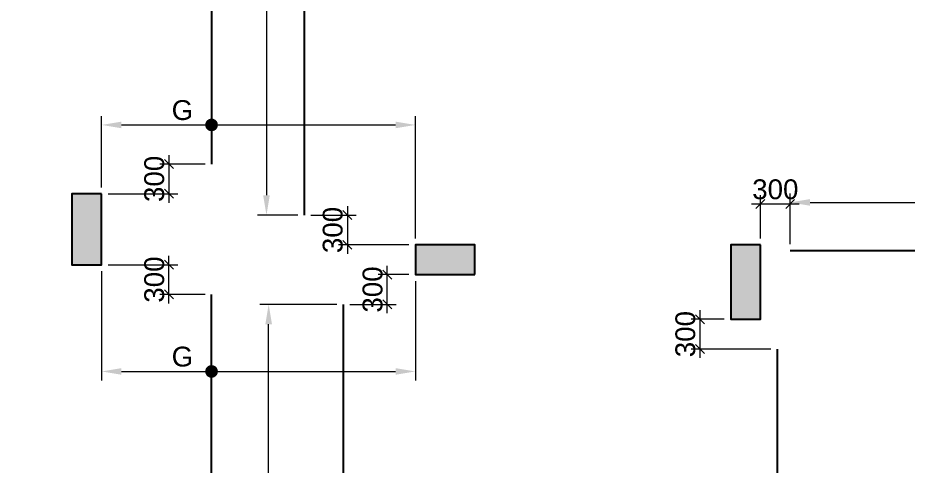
# Model space of a CAD drawing. Header units: millimetres. Extents: x 1123469 to 1883119, y -126924 to 196924.
# Drawn here: x 1563235 to 1572215, y 133508 to 138028 of the extents above; entities that cross this region are included whole.
import ezdxf

# ---------------------------------------------------------------- set-up
doc = ezdxf.new("R2010")
doc.units = ezdxf.units.MM
doc.header["$LTSCALE"] = 500
doc.header["$MEASUREMENT"] = 0
doc.header["$PDMODE"] = 34
doc.linetypes.add('CONTINOUS', pattern=[0])
doc.layers.get('Defpoints').update_dxf_attribs({"lineweight": 0})
for name, color, linetype in [('COL. DIM', 3, 'Continuous'), ('reinf.', 4, 'Continuous'), ('TOWER AREA COLUMN.', 6, 'Continuous')]:
    doc.layers.add(name, color=color, linetype=linetype)
for name, color, linetype, lineweight in [('CUT OUT', 1, 'Continuous', 13), ('dim-M', 1, 'Continuous', 15), ('S - SUNK', 251, 'Continuous', 0), ('TOWER COL HATCH', 253, 'Continuous', 20)]:
    doc.layers.add(name, color=color, linetype=linetype, lineweight=lineweight)
doc.styles.add('3mm', font='arial.ttf')
doc.dimstyles.new('PARAMVEER', dxfattribs={"dimtxt": 200, "dimasz": 100, "dimexe": 0, "dimexo": 25, "dimgap": 10, "dimtad": 1, "dimdec": 0, "dimrnd": 5, "dimzin": 0, "dimdsep": 46, "dimtxsty": '3mm', "dimblk": 'OBLIQUE', "dimcen": 0.09, "dimdle": 75, "dimclrd": 1, "dimclre": 1, "dimclrt": 3, "dimadec": 0, "dimazin": 0, "dimtfac": 1, "dimtdec": 0, "dimtmove": 1, "dimatfit": 3, "dimfxl": 100, "dimtolj": 1, "dimtzin": 0, "dimlwd": 18, "dimlwe": 5, "dimarcsym": 0})

# ---------------------------------------------------------------- blocks, each defined once
blk = doc.blocks.new('3tgra')
at = {"layer": 'TOWER COL HATCH'}
h = blk.add_hatch(color=253, dxfattribs=at)
h.dxf.hatch_style = 1
h.paths.add_polyline_path([(1365940.6, 73231.8), (1365640.6, 73231.8), (1365640.6, 72516.8), (1365940.6, 72516.8)])
h = blk.add_hatch(color=253, dxfattribs=at)
h.dxf.hatch_style = 1
h.paths.add_polyline_path([(1369705.6, 72416.8), (1369705.6, 72716.8), (1369105.6, 72716.8), (1369105.6, 72416.8)])
h = blk.add_hatch(color=253, dxfattribs=at)
h.dxf.hatch_style = 1
h.paths.add_polyline_path([(1372585.5, 72716.8), (1372285.5, 72716.8), (1372285.5, 71966.8), (1372585.5, 71966.8)])
at = {"layer": 'TOWER AREA COLUMN.', "color": 4}
for points in [[(1365940.6, 73231.8), (1365640.6, 73231.8), (1365640.6, 72516.8), (1365940.6, 72516.8)], [(1369705.6, 72416.8), (1369705.6, 72716.8), (1369105.6, 72716.8), (1369105.6, 72416.8)], [(1372585.5, 72716.8), (1372285.5, 72716.8), (1372285.5, 71966.8), (1372585.5, 71966.8)]]:
    blk.add_lwpolyline(points, close=True, dxfattribs=at)
blk = doc.blocks.new('*D633')
at = {"layer": 'COL. DIM', "color": 1, "linetype": 'CONTINOUS', "lineweight": 5, "ltscale": 10, "transparency": 16777216}
for p, q in [((1566059.3, 139499.4), (1565652.8, 139499.4)), ((1566059.3, 136039.3), (1565652.8, 136039.3))]:
    blk.add_line(p, q, dxfattribs=at)
at = {"layer": 'COL. DIM', "color": 1, "lineweight": 18, "ltscale": 10, "transparency": 16777216}
blk.add_line((1565742.8, 139299.4), (1565742.8, 136239.3), dxfattribs=at)
at = {"layer": 'COL. DIM', "color": 1, "ltscale": 10, "transparency": 16777216}
for points in [[(1565709.5, 139299.4), (1565776.2, 139299.4), (1565742.8, 139499.4)], [(1565709.5, 136239.3), (1565776.2, 136239.3), (1565742.8, 136039.3)]]:
    blk.add_solid(points, dxfattribs=at)
at = {"layer": 'Defpoints', "color": 0, "ltscale": 10, "transparency": 16777216}
for p in [(1566124.3, 139499.4), (1565742.8, 136039.3), (1566124.3, 136039.3)]:
    blk.add_point(p, dxfattribs=at)
at = {"layer": 'COL. DIM', "color": 3, "ltscale": 10, "transparency": 16777216, "insert": (1565597.8, 138812.1), "char_height": 200, "attachment_point": 5, "rotation": 90, "style": '3mm'}
blk.add_mtext('\\A1;B', dxfattribs=at)
blk = doc.blocks.new('_Oblique')
at = {"color": 0, "linetype": 'ByBlock', "lineweight": -2}
blk.add_line((-0.5, -0.5), (0.5, 0.5), dxfattribs=at)
blk = doc.blocks.new('*D637')
at = {"layer": 'COL. DIM', "color": 1, "lineweight": 18, "ltscale": 10, "transparency": 16777216}
blk.add_line((1570115.3, 134599.3), (1570115.3, 135079.3), dxfattribs=at)
at = {"layer": 'COL. DIM', "color": 1, "linetype": 'CONTINOUS', "lineweight": 5, "ltscale": 10, "transparency": 16777216}
for p, q in [((1570359.9, 134989.3), (1570025.3, 134989.3)), ((1570828.9, 134689.3), (1570025.3, 134689.3))]:
    blk.add_line(p, q, dxfattribs=at)
at = {"layer": 'Defpoints', "color": 0, "ltscale": 10, "transparency": 16777216}
for p in [(1570115.3, 134989.3), (1570424.9, 134989.3), (1570893.9, 134689.3)]:
    blk.add_point(p, dxfattribs=at)
at = {"layer": 'COL. DIM', "color": 1, "lineweight": 18, "ltscale": 10, "transparency": 16777216, "xscale": 90, "yscale": 90, "zscale": 90}
for p, rotation in [((1570115.3, 134989.3), 90), ((1570115.3, 134689.3), 270)]:
    blk.add_blockref('_Oblique', p, dxfattribs=dict(at, rotation=rotation))
at = {"layer": 'COL. DIM', "color": 3, "ltscale": 10, "transparency": 16777216, "insert": (1569968.1, 134839.3), "char_height": 200, "attachment_point": 5, "rotation": 90, "style": '3mm'}
blk.add_mtext('\\A1;300', dxfattribs=at)
blk = doc.blocks.new('*D642')
at = {"layer": 'COL. DIM', "color": 1, "linetype": 'CONTINOUS', "lineweight": 5, "ltscale": 10, "transparency": 16777216}
for p, q in [((1570724.9, 135804.3), (1570724.9, 136241.2)), ((1571024.9, 135746.6), (1571024.9, 136241.2))]:
    blk.add_line(p, q, dxfattribs=at)
at = {"layer": 'COL. DIM', "color": 1, "lineweight": 18, "ltscale": 10, "transparency": 16777216}
blk.add_line((1571114.9, 136151.2), (1570634.9, 136151.2), dxfattribs=at)
at = {"layer": 'Defpoints', "color": 0, "ltscale": 10, "transparency": 16777216}
for p in [(1570724.9, 136151.2), (1570724.9, 135739.3), (1571024.9, 135681.6)]:
    blk.add_point(p, dxfattribs=at)
at = {"layer": 'COL. DIM', "color": 1, "lineweight": 18, "ltscale": 10, "transparency": 16777216, "xscale": 90, "yscale": 90, "zscale": 90, "rotation": 180}
blk.add_blockref('_Oblique', (1570724.9, 136151.2), dxfattribs=at)
at = {"layer": 'COL. DIM', "color": 1, "lineweight": 18, "ltscale": 10, "transparency": 16777216, "xscale": 90, "yscale": 90, "zscale": 90}
blk.add_blockref('_Oblique', (1571024.9, 136151.2), dxfattribs=at)
at = {"layer": 'COL. DIM', "color": 3, "ltscale": 10, "transparency": 16777216, "insert": (1570874.9, 136298.4), "char_height": 200, "attachment_point": 5, "style": '3mm'}
blk.add_mtext('\\A1;300', dxfattribs=at)
blk = doc.blocks.new('*D680')
at = {"layer": 'COL. DIM', "color": 1, "linetype": 'CONTINOUS', "lineweight": 5, "ltscale": 10, "transparency": 16777216}
for p, q in [((1571024.9, 135746.6), (1571024.9, 136257.1)), ((1575525, 135746.6), (1575525, 136257.1))]:
    blk.add_line(p, q, dxfattribs=at)
at = {"layer": 'COL. DIM', "color": 1, "lineweight": 18, "ltscale": 10, "transparency": 16777216}
blk.add_line((1571224.9, 136167.1), (1575325, 136167.1), dxfattribs=at)
at = {"layer": 'COL. DIM', "color": 1, "ltscale": 10, "transparency": 16777216}
for points in [[(1571224.9, 136200.5), (1571224.9, 136133.8), (1571024.9, 136167.1)], [(1575325, 136200.5), (1575325, 136133.8), (1575525, 136167.1)]]:
    blk.add_solid(points, dxfattribs=at)
at = {"layer": 'Defpoints', "color": 0, "ltscale": 10, "transparency": 16777216}
for p in [(1575525, 136167.1), (1571024.9, 135681.6), (1575525, 135681.6)]:
    blk.add_point(p, dxfattribs=at)
at = {"layer": 'COL. DIM', "color": 3, "ltscale": 10, "transparency": 16777216, "insert": (1574023.6, 136315.5), "char_height": 200, "width": 21.479, "attachment_point": 5, "style": '3mm'}
blk.add_mtext('\\A1;C', dxfattribs=at)
blk = doc.blocks.new('*D824')
at = {"layer": 'COL. DIM', "color": 1, "linetype": 'CONTINOUS', "lineweight": 5, "ltscale": 10, "transparency": 16777216}
for p, q in [((1564080, 136319.3), (1564080, 137038.4)), ((1567245, 135804.3), (1567245, 137038.4))]:
    blk.add_line(p, q, dxfattribs=at)
at = {"layer": 'COL. DIM', "color": 1, "lineweight": 18, "ltscale": 10, "transparency": 16777216}
blk.add_line((1564280, 136948.4), (1567045, 136948.4), dxfattribs=at)
at = {"layer": 'COL. DIM', "color": 1, "ltscale": 10, "transparency": 16777216}
for points in [[(1564280, 136981.7), (1564280, 136915.1), (1564080, 136948.4)], [(1567045, 136981.7), (1567045, 136915.1), (1567245, 136948.4)]]:
    blk.add_solid(points, dxfattribs=at)
at = {"layer": 'Defpoints', "color": 0, "ltscale": 10, "transparency": 16777216}
for p in [(1567245, 136948.4), (1564080, 136254.3), (1567245, 135739.3)]:
    blk.add_point(p, dxfattribs=at)
at = {"layer": 'COL. DIM', "color": 3, "ltscale": 10, "transparency": 16777216, "insert": (1564895, 137096.8), "char_height": 200, "width": 21.479, "attachment_point": 5, "style": '3mm'}
blk.add_mtext('\\A1;G', dxfattribs=at)
blk = doc.blocks.new('*D825')
at = {"layer": 'COL. DIM', "color": 1, "lineweight": 18, "ltscale": 10, "transparency": 16777216}
blk.add_line((1564758.9, 136644.3), (1564758.9, 136164.3), dxfattribs=at)
at = {"layer": 'COL. DIM', "color": 1, "linetype": 'CONTINOUS', "lineweight": 5, "ltscale": 10, "transparency": 16777216}
for p, q in [((1565123.9, 136554.3), (1564668.9, 136554.3)), ((1564145, 136254.3), (1564848.9, 136254.3))]:
    blk.add_line(p, q, dxfattribs=at)
at = {"layer": 'Defpoints', "color": 0, "ltscale": 10, "transparency": 16777216}
for p in [(1565188.9, 136554.3), (1564080, 136254.3), (1564758.9, 136254.3)]:
    blk.add_point(p, dxfattribs=at)
at = {"layer": 'COL. DIM', "color": 1, "lineweight": 18, "ltscale": 10, "transparency": 16777216, "xscale": 90, "yscale": 90, "zscale": 90}
for p, rotation in [((1564758.9, 136554.3), 90), ((1564758.9, 136254.3), 270)]:
    blk.add_blockref('_Oblique', p, dxfattribs=dict(at, rotation=rotation))
at = {"layer": 'COL. DIM', "color": 3, "ltscale": 10, "transparency": 16777216, "insert": (1564611.7, 136404.3), "char_height": 200, "attachment_point": 5, "rotation": 90, "style": '3mm'}
blk.add_mtext('\\A1;300', dxfattribs=at)
blk = doc.blocks.new('*D832')
at = {"layer": 'COL. DIM', "color": 1, "linetype": 'CONTINOUS', "lineweight": 5, "ltscale": 10, "transparency": 16777216}
for p, q in [((1566453.7, 135139.3), (1565674.7, 135139.3)), ((1565773.7, 126979.3), (1565854.7, 126979.3))]:
    blk.add_line(p, q, dxfattribs=at)
at = {"layer": 'COL. DIM', "color": 1, "lineweight": 18, "ltscale": 10, "transparency": 16777216}
blk.add_line((1565764.7, 127179.3), (1565764.7, 134939.3), dxfattribs=at)
at = {"layer": 'COL. DIM', "color": 1, "ltscale": 10, "transparency": 16777216}
for points in [[(1565731.4, 134939.3), (1565798.1, 134939.3), (1565764.7, 135139.3)], [(1565731.4, 127179.3), (1565798.1, 127179.3), (1565764.7, 126979.3)]]:
    blk.add_solid(points, dxfattribs=at)
at = {"layer": 'Defpoints', "color": 0, "ltscale": 10, "transparency": 16777216}
for p in [(1565764.7, 135139.3), (1566518.7, 135139.3), (1565708.7, 126979.3)]:
    blk.add_point(p, dxfattribs=at)
at = {"layer": 'COL. DIM', "color": 3, "ltscale": 10, "transparency": 16777216, "insert": (1565616.3, 131194.3), "char_height": 200, "attachment_point": 5, "rotation": 90, "style": '3mm'}
blk.add_mtext('\\A1;C', dxfattribs=at)
blk = doc.blocks.new('*D836')
at = {"layer": 'COL. DIM', "color": 1, "linetype": 'CONTINOUS', "lineweight": 5, "ltscale": 10, "transparency": 16777216}
for p, q in [((1564080, 135474.3), (1564080, 134373.2)), ((1567245, 135374.3), (1567245, 134373.2))]:
    blk.add_line(p, q, dxfattribs=at)
at = {"layer": 'COL. DIM', "color": 1, "lineweight": 18, "ltscale": 10, "transparency": 16777216}
blk.add_line((1564280, 134463.2), (1567045, 134463.2), dxfattribs=at)
at = {"layer": 'COL. DIM', "color": 1, "ltscale": 10, "transparency": 16777216}
for points in [[(1564280, 134496.5), (1564280, 134429.8), (1564080, 134463.2)], [(1567045, 134496.5), (1567045, 134429.8), (1567245, 134463.2)]]:
    blk.add_solid(points, dxfattribs=at)
at = {"layer": 'Defpoints', "color": 0, "ltscale": 10, "transparency": 16777216}
for p in [(1564080, 135539.3), (1567245, 135439.3), (1567245, 134463.2)]:
    blk.add_point(p, dxfattribs=at)
at = {"layer": 'COL. DIM', "color": 3, "ltscale": 10, "transparency": 16777216, "insert": (1564895, 134611.6), "char_height": 200, "width": 21.479, "attachment_point": 5, "style": '3mm'}
blk.add_mtext('\\A1;G', dxfattribs=at)
blk = doc.blocks.new('*D837')
at = {"layer": 'COL. DIM', "color": 1, "lineweight": 18, "ltscale": 10, "transparency": 16777216}
blk.add_line((1564758.9, 135149.3), (1564758.9, 135629.3), dxfattribs=at)
at = {"layer": 'COL. DIM', "color": 1, "linetype": 'CONTINOUS', "lineweight": 5, "ltscale": 10, "transparency": 16777216}
for p, q in [((1564145, 135539.3), (1564848.9, 135539.3)), ((1565123.9, 135239.3), (1564668.9, 135239.3))]:
    blk.add_line(p, q, dxfattribs=at)
at = {"layer": 'Defpoints', "color": 0, "ltscale": 10, "transparency": 16777216}
for p in [(1564080, 135539.3), (1564758.9, 135539.3), (1565188.9, 135239.3)]:
    blk.add_point(p, dxfattribs=at)
at = {"layer": 'COL. DIM', "color": 1, "lineweight": 18, "ltscale": 10, "transparency": 16777216, "xscale": 90, "yscale": 90, "zscale": 90}
for p, rotation in [((1564758.9, 135539.3), 90), ((1564758.9, 135239.3), 270)]:
    blk.add_blockref('_Oblique', p, dxfattribs=dict(at, rotation=rotation))
at = {"layer": 'COL. DIM', "color": 3, "ltscale": 10, "transparency": 16777216, "insert": (1564611.7, 135389.3), "char_height": 200, "attachment_point": 5, "rotation": 90, "style": '3mm'}
blk.add_mtext('\\A1;300', dxfattribs=at)
blk = doc.blocks.new('*D839')
at = {"layer": 'COL. DIM', "color": 1, "lineweight": 18, "ltscale": 10, "transparency": 16777216}
blk.add_line((1566960.8, 135049.3), (1566960.8, 135529.3), dxfattribs=at)
at = {"layer": 'COL. DIM', "color": 1, "linetype": 'CONTINOUS', "lineweight": 5, "ltscale": 10, "transparency": 16777216}
for p, q in [((1567180, 135439.3), (1566870.8, 135439.3)), ((1566583.7, 135139.3), (1567050.8, 135139.3))]:
    blk.add_line(p, q, dxfattribs=at)
at = {"layer": 'Defpoints', "color": 0, "ltscale": 10, "transparency": 16777216}
for p in [(1566960.8, 135439.3), (1567245, 135439.3), (1566518.7, 135139.3)]:
    blk.add_point(p, dxfattribs=at)
at = {"layer": 'COL. DIM', "color": 1, "lineweight": 18, "ltscale": 10, "transparency": 16777216, "xscale": 90, "yscale": 90, "zscale": 90}
for p, rotation in [((1566960.8, 135439.3), 90), ((1566960.8, 135139.3), 270)]:
    blk.add_blockref('_Oblique', p, dxfattribs=dict(at, rotation=rotation))
at = {"layer": 'COL. DIM', "color": 3, "ltscale": 10, "transparency": 16777216, "insert": (1566813.6, 135289.3), "char_height": 200, "attachment_point": 5, "rotation": 90, "style": '3mm'}
blk.add_mtext('\\A1;300', dxfattribs=at)
blk = doc.blocks.new('*D841')
at = {"layer": 'COL. DIM', "color": 1, "lineweight": 18, "ltscale": 10, "transparency": 16777216}
blk.add_line((1566558.8, 136129.3), (1566558.8, 135649.3), dxfattribs=at)
at = {"layer": 'COL. DIM', "color": 1, "linetype": 'CONTINOUS', "lineweight": 5, "ltscale": 10, "transparency": 16777216}
for p, q in [((1566189.3, 136039.3), (1566648.8, 136039.3)), ((1567180, 135739.3), (1566468.8, 135739.3))]:
    blk.add_line(p, q, dxfattribs=at)
at = {"layer": 'Defpoints', "color": 0, "ltscale": 10, "transparency": 16777216}
for p in [(1566124.3, 136039.3), (1566558.8, 135739.3), (1567245, 135739.3)]:
    blk.add_point(p, dxfattribs=at)
at = {"layer": 'COL. DIM', "color": 1, "lineweight": 18, "ltscale": 10, "transparency": 16777216, "xscale": 90, "yscale": 90, "zscale": 90}
for p, rotation in [((1566558.8, 136039.3), 90), ((1566558.8, 135739.3), 270)]:
    blk.add_blockref('_Oblique', p, dxfattribs=dict(at, rotation=rotation))
at = {"layer": 'COL. DIM', "color": 3, "ltscale": 10, "transparency": 16777216, "insert": (1566411.6, 135889.3), "char_height": 200, "attachment_point": 5, "rotation": 90, "style": '3mm'}
blk.add_mtext('\\A1;300', dxfattribs=at)
blk = doc.blocks.new('*D2624')
at = {"layer": 'COL. DIM', "color": 1, "linetype": 'CONTINOUS', "lineweight": 5, "ltscale": 10, "transparency": 16777216}
for p, q in [((1726903.3, 142855.3), (1726903.3, 142349.5)), ((1727203.3, 141672.5), (1727203.3, 142529.5))]:
    blk.add_line(p, q, dxfattribs=at)
at = {"layer": 'COL. DIM', "color": 1, "lineweight": 18, "ltscale": 10, "transparency": 16777216}
blk.add_line((1726813.3, 142439.5), (1727293.3, 142439.5), dxfattribs=at)
at = {"layer": 'Defpoints', "color": 0, "ltscale": 10, "transparency": 16777216}
for p in [(1726903.3, 142920.3), (1727203.3, 142439.5), (1727203.3, 141607.5), (1405055.6, 139394.2), (1364890.6, 126979.3), (1364890.6, 124332.9)]:
    blk.add_point(p, dxfattribs=at)
at = {"layer": 'S - SUNK', "color": 1, "lineweight": 18, "ltscale": 10, "transparency": 16777216}
blk.add_line((1405130.6, 124332.9), (1364815.6, 124332.9), dxfattribs=at)
at = {"layer": 'S - SUNK', "color": 1, "lineweight": 5, "ltscale": 10, "transparency": 16777216}
for p, q in [((1364890.6, 124333.1), (1364890.6, 124332.9)), ((1405055.6, 124333.1), (1405055.6, 124332.9))]:
    blk.add_line(p, q, dxfattribs=at)
at = {"layer": 'COL. DIM', "color": 1, "lineweight": 18, "ltscale": 10, "transparency": 16777216, "xscale": 90, "yscale": 90, "zscale": 90, "rotation": 180}
blk.add_blockref('_Oblique', (1726903.3, 142439.5), dxfattribs=at)
at = {"layer": 'COL. DIM', "color": 1, "lineweight": 18, "ltscale": 10, "transparency": 16777216, "xscale": 90, "yscale": 90, "zscale": 90}
blk.add_blockref('_Oblique', (1727203.3, 142439.5), dxfattribs=at)
at = {"layer": 'S - SUNK', "color": 1, "lineweight": 18, "ltscale": 10, "transparency": 16777216, "xscale": 100, "yscale": 100, "zscale": 100, "rotation": 180}
blk.add_blockref('_Oblique', (1364890.6, 124332.9), dxfattribs=at)
at = {"layer": 'S - SUNK', "color": 1, "lineweight": 18, "ltscale": 10, "transparency": 16777216, "xscale": 100, "yscale": 100, "zscale": 100}
blk.add_blockref('_Oblique', (1405055.6, 124332.9), dxfattribs=at)
at = {"layer": 'COL. DIM', "color": 3, "ltscale": 10, "transparency": 16777216, "insert": (1727053.3, 142586.6), "char_height": 200, "attachment_point": 5, "style": '3mm'}
blk.add_mtext('\\A1;300', dxfattribs=at)
at = {"layer": 'S - SUNK', "color": 3, "ltscale": 10, "transparency": 16777216, "insert": (1384973.1, 124445), "char_height": 200, "attachment_point": 5, "style": '3mm'}
blk.add_mtext('\\A1;40165', dxfattribs=at)
blk = doc.blocks.new('*D2625')
at = {"layer": 'COL. DIM', "color": 1, "lineweight": 18, "ltscale": 10, "transparency": 16777216}
blk.add_line((1725455.6, 141997.5), (1725455.6, 141517.5), dxfattribs=at)
at = {"layer": 'COL. DIM', "color": 1, "linetype": 'CONTINOUS', "lineweight": 5, "ltscale": 10, "transparency": 16777216}
for p, q in [((1725012.2, 141907.5), (1725545.6, 141907.5)), ((1724393.3, 141607.5), (1725545.6, 141607.5))]:
    blk.add_line(p, q, dxfattribs=at)
at = {"layer": 'Defpoints', "color": 0, "ltscale": 10, "transparency": 16777216}
for p in [(1358872.1, 158914.1), (1431760.6, 158914.1), (1724947.2, 141907.5), (1724328.3, 141607.5), (1725455.6, 141607.5), (1442850.6, 126979.3)]:
    blk.add_point(p, dxfattribs=at)
at = {"layer": 'S - SUNK', "color": 1, "lineweight": 18, "ltscale": 10, "transparency": 16777216}
blk.add_line((1358872.1, 126904.3), (1358872.1, 158989.1), dxfattribs=at)
at = {"layer": 'S - SUNK', "color": 1, "lineweight": 5, "ltscale": 10, "transparency": 16777216}
for p, q in [((1358872.3, 158914.1), (1358872.1, 158914.1)), ((1358872.3, 126979.3), (1358872.1, 126979.3))]:
    blk.add_line(p, q, dxfattribs=at)
at = {"layer": 'COL. DIM', "color": 1, "lineweight": 18, "ltscale": 10, "transparency": 16777216, "xscale": 90, "yscale": 90, "zscale": 90}
for p, rotation in [((1725455.6, 141907.5), 90), ((1725455.6, 141607.5), 270)]:
    blk.add_blockref('_Oblique', p, dxfattribs=dict(at, rotation=rotation))
at = {"layer": 'S - SUNK', "color": 1, "lineweight": 18, "ltscale": 10, "transparency": 16777216, "xscale": 100, "yscale": 100, "zscale": 100}
for p, rotation in [((1358872.1, 158914.1), 90), ((1358872.1, 126979.3), 270)]:
    blk.add_blockref('_Oblique', p, dxfattribs=dict(at, rotation=rotation))
at = {"layer": 'COL. DIM', "color": 3, "ltscale": 10, "transparency": 16777216, "insert": (1725308.4, 141757.5), "char_height": 200, "attachment_point": 5, "rotation": 90, "style": '3mm'}
blk.add_mtext('\\A1;300', dxfattribs=at)
at = {"layer": 'S - SUNK', "color": 3, "ltscale": 10, "transparency": 16777216, "insert": (1358759.9, 142946.7), "char_height": 200, "attachment_point": 5, "rotation": 90, "style": '3mm'}
blk.add_mtext('\\A1;31935', dxfattribs=at)
blk = doc.blocks.new('*D3556')
at = {"layer": 'COL. DIM', "color": 1, "lineweight": 18, "ltscale": 10, "transparency": 16777216}
blk.add_line((1817173.9, 134747.8), (1817173.9, 133597.8), dxfattribs=at)
at = {"layer": 'COL. DIM', "color": 1, "linetype": 'CONTINOUS', "lineweight": 5, "ltscale": 10, "transparency": 16777216}
for p, q in [((1817863.7, 134657.8), (1817083.9, 134657.8)), ((1816402.2, 133687.8), (1817263.9, 133687.8))]:
    blk.add_line(p, q, dxfattribs=at)
at = {"layer": 'Defpoints', "color": 0, "ltscale": 10, "transparency": 16777216}
for p in [(1417087.7, 156599.2), (1417240.6, 156599.2), (1417240.6, 155194.2), (1817928.7, 134657.8), (1816337.2, 133687.8), (1817173.9, 133687.8)]:
    blk.add_point(p, dxfattribs=at)
at = {"layer": 'S - SUNK', "color": 1, "lineweight": 18, "ltscale": 10, "transparency": 16777216}
blk.add_line((1417087.7, 155119.2), (1417087.7, 156674.2), dxfattribs=at)
at = {"layer": 'S - SUNK', "color": 1, "lineweight": 5, "ltscale": 10, "transparency": 16777216}
for p, q in [((1417087.8, 156599.2), (1417087.7, 156599.2)), ((1417087.8, 155194.2), (1417087.7, 155194.2))]:
    blk.add_line(p, q, dxfattribs=at)
at = {"layer": 'COL. DIM', "color": 1, "lineweight": 18, "ltscale": 10, "transparency": 16777216, "xscale": 90, "yscale": 90, "zscale": 90}
for p, rotation in [((1817173.9, 134657.8), 90), ((1817173.9, 133687.8), 270)]:
    blk.add_blockref('_Oblique', p, dxfattribs=dict(at, rotation=rotation))
at = {"layer": 'S - SUNK', "color": 1, "lineweight": 18, "ltscale": 10, "transparency": 16777216, "xscale": 100, "yscale": 100, "zscale": 100}
for p, rotation in [((1417087.7, 156599.2), 90), ((1417087.7, 155194.2), 270)]:
    blk.add_blockref('_Oblique', p, dxfattribs=dict(at, rotation=rotation))
at = {"layer": 'COL. DIM', "color": 3, "ltscale": 10, "transparency": 16777216, "insert": (1817026.8, 134172.8), "char_height": 200, "attachment_point": 5, "rotation": 90, "style": '3mm'}
blk.add_mtext('\\A1;970', dxfattribs=at)
at = {"layer": 'S - SUNK', "color": 3, "ltscale": 10, "transparency": 16777216, "insert": (1416975.6, 155896.7), "char_height": 200, "attachment_point": 5, "rotation": 90, "style": '3mm'}
blk.add_mtext('\\A1;1405', dxfattribs=at)

msp = doc.modelspace()

# ---------------------------------------------------------------- linework, layer by layer
at = {"layer": 'dim-M', "color": 4, "ltscale": 10, "const_width": 63.8}
for points in [[(1565157.1, 136948.4, 1), (1565220.8, 136948.4, 1)], [(1565157.1, 134463.2, -1), (1565220.8, 134463.2, -1)]]:
    msp.add_lwpolyline(points, format="xyb", close=True, dxfattribs=at)
at = {"layer": 'reinf.', "color": 4, "ltscale": 10}
for p, q in [((1566124.3, 139499.4), (1566124.3, 136039.3)), ((1565188.9, 139054.4), (1565188.9, 136554.3)), ((1565188.9, 132119.1), (1565188.9, 135239.3)), ((1566518.7, 132289.3), (1566518.7, 135139.3)), ((1570893.9, 134689.3), (1570893.9, 126979.3))]:
    msp.add_line(p, q, dxfattribs=at)
at = {"layer": 'reinf.', "color": 4, "ltscale": 1.4}
msp.add_line((1571024.9, 135681.6), (1575525, 135681.6), dxfattribs=at)

# ---------------------------------------------------------------- block references
at = {"layer": 'CUT OUT', "color": 4}
msp.add_blockref('3tgra', (198139.3, 63022.5), dxfattribs=at)

# ---------------------------------------------------------------- dimensions: what is measured, and where the dimension line sits
at = {"layer": 'COL. DIM', "color": 6, "ltscale": 10}
for base, p1, p2, angle, picture, middle in [((1725455.6, 141607.5), (1724947.2, 141907.5), (1724328.3, 141607.5), 90, '*D2625', (1725455.6, 141757.5)), ((1564758.9, 136254.3), (1565188.9, 136554.3), (1564080, 136254.3), 90, '*D825', (1564758.9, 136404.3)), ((1570724.9, 136151.2), (1571024.9, 135681.6), (1570724.9, 135739.3), 180, '*D642', (1570874.9, 136151.2)), ((1566558.8, 135739.3), (1566124.3, 136039.3), (1567245, 135739.3), 90, '*D841', (1566558.8, 135889.3)), ((1564758.9, 135539.3), (1565188.9, 135239.3), (1564080, 135539.3), 270, '*D837', (1564758.9, 135389.3)), ((1566960.8, 135439.3), (1566518.7, 135139.3), (1567245, 135439.3), 270, '*D839', (1566960.8, 135289.3)), ((1570115.3, 134989.3), (1570893.9, 134689.3), (1570424.9, 134989.3), 270, '*D637', (1570115.3, 134839.3))]:
    dim = msp.add_linear_dim(base=base, p1=p1, p2=p2, angle=angle, dimstyle='PARAMVEER', override={"dimasz": 90, "dimexe": 90, "dimexo": 65, "dimgap": 45, "dimpost": '\\X', "dimdle": 90, "dimfxl": 0.18, "dimarcsym": 1}, dxfattribs=at)
    dim.commit()
    dim.dimension.update_dxf_attribs({"geometry": picture, "text_midpoint": middle, "dimtype": 160})
dim = msp.add_linear_dim(base=(1817173.9, 133687.8), p1=(1817928.7, 134657.8), p2=(1816337.2, 133687.8), angle=90, dimstyle='PARAMVEER', override={"dimasz": 90, "dimexe": 90, "dimexo": 65, "dimgap": 45, "dimpost": '\\X', "dimdle": 90, "dimfxl": 0.18, "dimarcsym": 1}, dxfattribs=at)
dim.commit()
dim.dimension.update_dxf_attribs({"geometry": '*D3556', "text_midpoint": (1817026.8, 134172.8)})
dim = msp.add_linear_dim(base=(1727203.3, 142439.5), p1=(1726903.3, 142920.3), p2=(1727203.3, 141607.5), dimstyle='PARAMVEER', override={"dimasz": 90, "dimexe": 90, "dimexo": 65, "dimgap": 45, "dimpost": '\\X', "dimdle": 90, "dimfxl": 0.18, "dimarcsym": 1}, dxfattribs=at)
dim.commit()
dim.dimension.update_dxf_attribs({"geometry": '*D2624', "text_midpoint": (1727053.3, 142439.5), "dimtype": 160})
for base, p1, p2, angle, text, picture, middle in [((1565742.8, 136039.3), (1566124.3, 139499.4), (1566124.3, 136039.3), 90, 'B', '*D633', (1565742.8, 138812.1)), ((1565764.7, 135139.3), (1565708.7, 126979.3), (1566518.7, 135139.3), 270, 'C', '*D832', (1565764.7, 131194.3))]:
    dim = msp.add_linear_dim(base=base, p1=p1, p2=p2, angle=angle, text=text, dimstyle='PARAMVEER', override={"dimasz": 200, "dimexe": 90, "dimexo": 65, "dimgap": 45, "dimpost": '\\X', "dimsah": 1, "dimdle": 90, "dimfxl": 0.18, "dimarcsym": 1}, dxfattribs=at)
    dim.commit()
    dim.dimension.update_dxf_attribs({"geometry": picture, "text_midpoint": middle, "dimtype": 160})
for base, p1, p2, text, picture, middle in [((1567245, 136948.4), (1564080, 136254.3), (1567245, 135739.3), 'G', '*D824', (1564895, 136948.4)), ((1575525, 136167.1), (1571024.9, 135681.6), (1575525, 135681.6), 'C', '*D680', (1574023.6, 136167.1)), ((1567245, 134463.2), (1564080, 135539.3), (1567245, 135439.3), 'G', '*D836', (1564895, 134463.2))]:
    dim = msp.add_linear_dim(base=base, p1=p1, p2=p2, text=text, dimstyle='PARAMVEER', override={"dimasz": 200, "dimexe": 90, "dimexo": 65, "dimgap": 45, "dimpost": '\\X', "dimsah": 1, "dimdle": 90, "dimfxl": 0.18, "dimarcsym": 1}, dxfattribs=at)
    dim.commit()
    dim.dimension.update_dxf_attribs({"geometry": picture, "text_midpoint": middle, "dimtype": 160})
at = {"layer": 'S - SUNK', "color": 4, "ltscale": 10}
for base, p1, p2, picture, middle in [((1358872.1, 158914.1), (1442850.6, 126979.3), (1431760.6, 158914.1), '*D2625', (1358759.9, 142946.7)), ((1417087.7, 156599.2), (1417240.6, 155194.2), (1417240.6, 156599.2), '*D3556', (1416975.6, 155896.7))]:
    dim = msp.add_linear_dim(base=base, p1=p1, p2=p2, angle=90, dimstyle='PARAMVEER', override={"dimpost": '\\X', "dimfxl": 0.15, "dimfxlon": 1, "dimarcsym": 1}, dxfattribs=at)
    dim.commit()
    dim.dimension.update_dxf_attribs({"geometry": picture, "text_midpoint": middle})
dim = msp.add_linear_dim(base=(1364890.6, 124332.9), p1=(1405055.6, 139394.2), p2=(1364890.6, 126979.3), dimstyle='PARAMVEER', override={"dimpost": '\\X', "dimfxl": 0.15, "dimfxlon": 1, "dimarcsym": 1}, dxfattribs=at)
dim.commit()
dim.dimension.update_dxf_attribs({"geometry": '*D2624', "text_midpoint": (1384973.1, 124445)})

doc.saveas('drawing.dxf')
